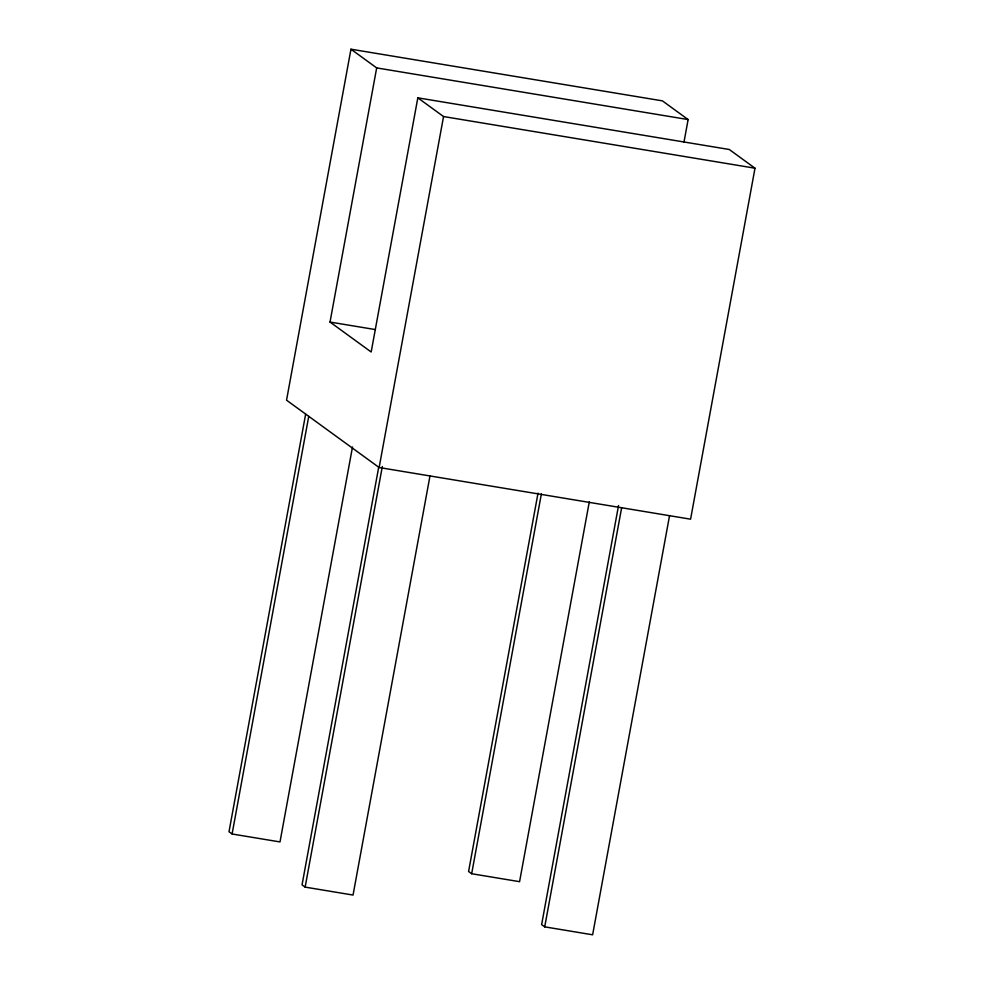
<?xml version="1.0" encoding="UTF-8"?>
<svg xmlns="http://www.w3.org/2000/svg" width="984" height="984" viewBox="0 0 984 984"><rect width="100%" height="100%" fill="white"/><g stroke="black" fill="none" stroke-linecap="round" stroke-linejoin="round"><path stroke-width="1.48" d="M350.956 49.2L286.541 400.18L379.135 467.511L690.584 519.183L754.999 168.202L729.279 149.494L417.831 97.834L371.177 351.989L330.021 322.063L376.675 67.908L350.956 49.2L662.404 100.86L688.124 119.568L683.978 142.126M305.643 414.178L229.001 831.738L232.089 833.989L279.997 841.935L352.493 446.982M232.089 833.989L308.73 416.429M378.692 467.302L302.051 884.862L305.138 887.113L353.047 895.059L429.971 475.985M379.135 467.511L443.55 116.543L417.831 97.834M305.138 887.113L382.321 466.527M538.027 493.119L468.581 871.48L471.668 873.731L519.577 881.676L589.305 501.803M471.668 873.731L541.385 493.857M618.542 505.542L541.63 924.603L544.718 926.854L592.626 934.8L669.538 515.727M544.718 926.854L621.63 507.781M376.675 67.908L688.124 119.568M443.55 116.543L754.999 168.202M330.021 322.063L375.384 329.578"/></g></svg>
